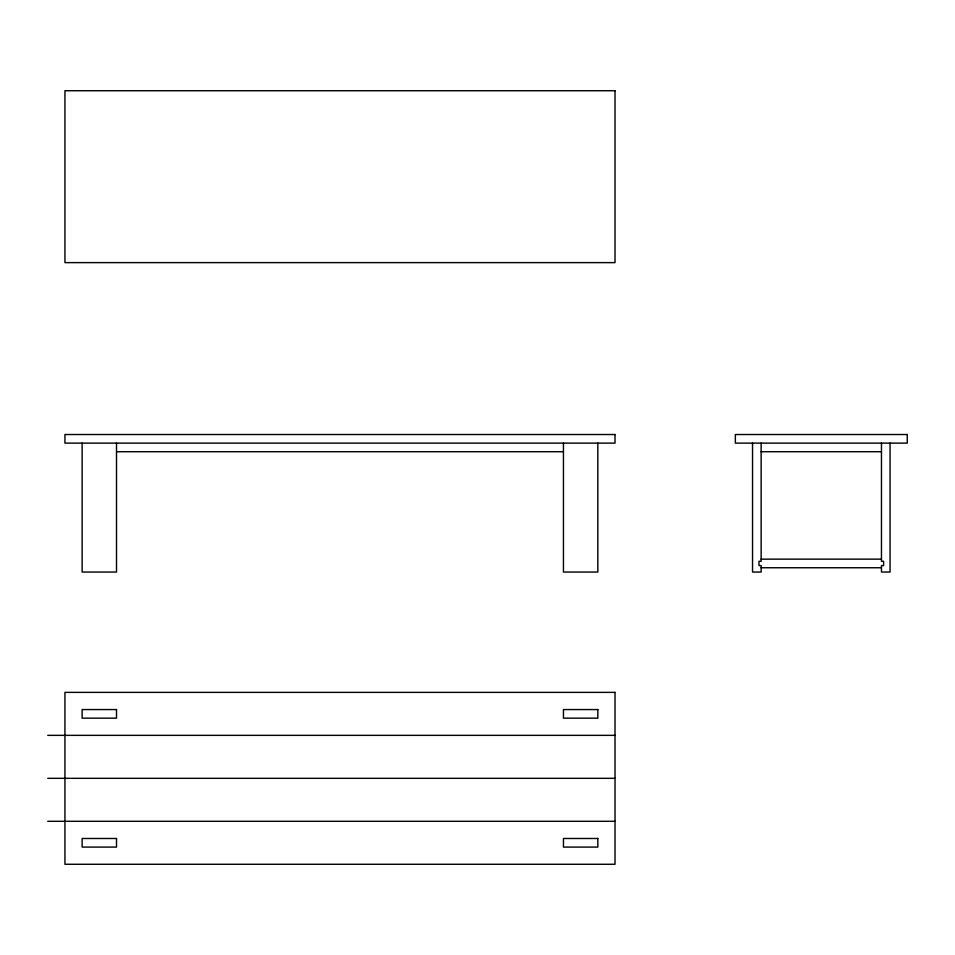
<?xml version="1.0" encoding="UTF-8"?>
<svg xmlns="http://www.w3.org/2000/svg" width="955" height="955" viewBox="0 0 955 955"><rect width="100%" height="100%" fill="white"/><g stroke="black" fill="none" stroke-linecap="round" stroke-linejoin="round"><path stroke-width="1.43" d="M116.51 451.715L563.45 451.715M761.135 451.715L881.465 451.715M761.135 559.153L881.465 559.153M761.135 567.748L881.465 567.748M47.75 735.35L615.02 735.35M47.75 778.325L615.02 778.325M47.75 821.3L615.02 821.3M890.06 443.12L890.06 572.045L881.465 572.045L881.465 565.599L883.614 565.599L883.614 561.301L881.465 561.301L881.465 443.12M761.135 443.12L761.135 561.301L758.986 561.301L758.986 565.599L761.135 565.599L761.135 572.045L752.54 572.045L752.54 443.12M597.83 443.12L597.83 572.045L563.45 572.045L563.45 443.12M116.51 443.12L116.51 572.045L82.13 572.045L82.13 443.12M615.02 90.725L64.94 90.725L64.94 262.625L615.02 262.625L615.02 90.725M615.02 434.525L64.94 434.525L64.94 443.12L615.02 443.12L615.02 434.525M907.25 434.525L735.35 434.525L735.35 443.12L907.25 443.12L907.25 434.525M615.02 692.375L64.94 692.375L64.94 864.275L615.02 864.275L615.02 692.375M116.51 709.565L82.13 709.565L82.13 718.16L116.51 718.16L116.51 709.565M597.83 709.565L563.45 709.565L563.45 718.16L597.83 718.16L597.83 709.565M116.51 838.49L82.13 838.49L82.13 847.085L116.51 847.085L116.51 838.49M597.83 838.49L563.45 838.49L563.45 847.085L597.83 847.085L597.83 838.49"/></g></svg>
